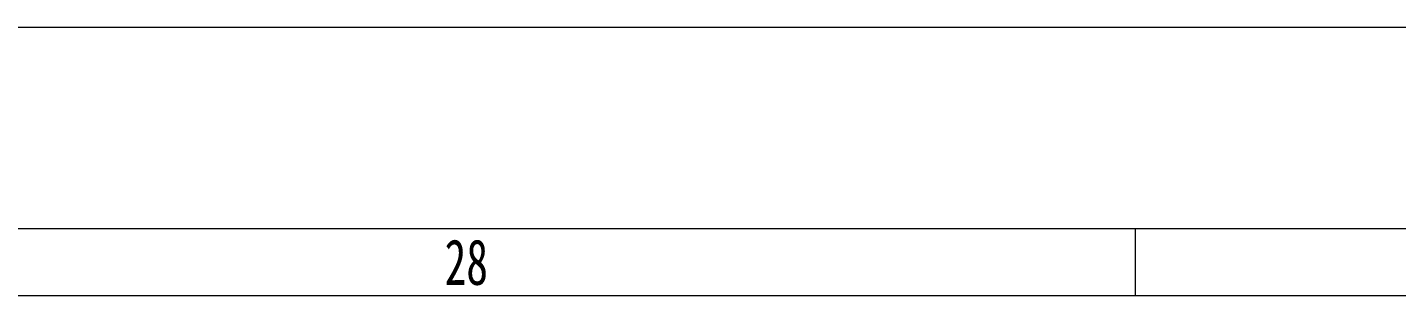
# Model space of a CAD drawing. Header units: inches. Extents: x 47316 to 59086, y 3141 to 11743.
# Drawn here: x 52985.1 to 53087.4, y 10279.1 to 10299.1 of the extents above; entities that cross this region are included whole.
import ezdxf

# ---------------------------------------------------------------- set-up
doc = ezdxf.new("R2010")
doc.units = ezdxf.units.IN
doc.header["$MEASUREMENT"] = 0
doc.styles.add('MtX_FangSong_GB2312', font='')
doc.styles.get('MtX_FangSong_GB2312').set_extended_font_data('FangSong_GB2312')

msp = doc.modelspace()

# ---------------------------------------------------------------- linework, layer by layer
at = {"color": 0, "lineweight": 15}
for p, q in [((57387.93, 10299.08), (50247.93, 10299.08)), ((50267.93, 10284.08), (57267.93, 10284.08)), ((53067.93, 10279.08), (53067.93, 10284.08)), ((50267.93, 10279.08), (57367.93, 10279.08))]:
    msp.add_line(p, q, dxfattribs=at)

# ---------------------------------------------------------------- texts
at = {"color": 0, "lineweight": 15, "style": 'MtX_FangSong_GB2312', "width": 0.7}
msp.add_text('28', height=3.4, dxfattribs=at).set_placement((53016.31, 10279.88))

doc.saveas('drawing.dxf')
